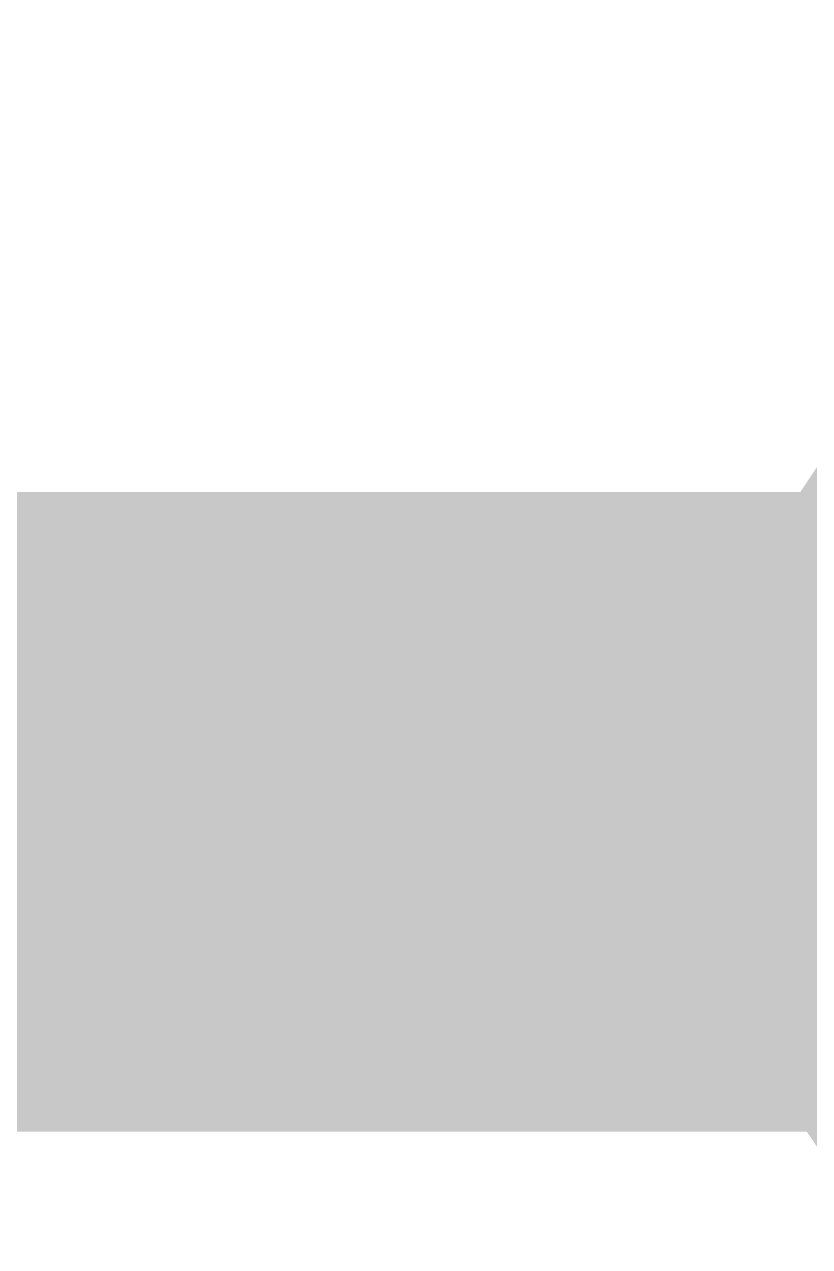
# Model space of a CAD drawing. Header units: inches. Extents: x 0 to 841, y 0 to 594.
# Drawn here: x 165.775 to 166.695, y 536.984 to 538.415 of the extents above; entities that cross this region are included whole.
import ezdxf

# ---------------------------------------------------------------- set-up
doc = ezdxf.new("R2010")
doc.units = ezdxf.units.IN
doc.layers.add('Sheet', color=255, linetype='Continuous')

msp = doc.modelspace()

# ---------------------------------------------------------------- linework, layer by layer
at = {"layer": 'Sheet'}
for points in [[(162.5159, 537.4927, 0.7493, 0.7493, 0), (162.5159, 537.4927, 0.7493, 0.7493, 0), (167.524, 537.4927, 0.7493, 0.7493, 0), (187.5227, 537.4927, 0.7493, 0.7493, 0), (187.5227, 537.4927, 0.7493, 0.7493, 0), (187.5227, 557.4926, 0.7493, 0.7493, 0), (187.5227, 559.9968, 0.7493, 0.7493, 0)], [(166.7605, 537.4927, 0.2997, 0.2997, 0), (166.7605, 537.5377, 0.2997, 0.2997, 0), (166.7605, 537.5713, 0.2997, 0.2997, 0), (166.7717, 537.605, 0.2997, 0.2997, 0), (166.7717, 537.65, 0.2997, 0.2997, 0), (166.7829, 537.6836, 0.2997, 0.2997, 0), (166.7941, 537.7173, 0.2997, 0.2997, 0), (166.8054, 537.7623, 0.2997, 0.2997, 0), (166.8166, 537.7959, 0.2997, 0.2997, 0), (166.8391, 537.8296, 0.2997, 0.2997, 0), (166.8503, 537.8633, 0.2997, 0.2997, 0)], [(166.7605, 537.4927, 0.2997, 0.2997, 0), (166.7605, 537.5377, 0.2997, 0.2997, 0), (166.7605, 537.5713, 0.2997, 0.2997, 0), (166.7717, 537.605, 0.2997, 0.2997, 0), (166.7717, 537.65, 0.2997, 0.2997, 0), (166.7829, 537.6836, 0.2997, 0.2997, 0), (166.7941, 537.7173, 0.2997, 0.2997, 0), (166.8054, 537.7623, 0.2997, 0.2997, 0), (166.8166, 537.7959, 0.2997, 0.2997, 0), (166.8391, 537.8296, 0.2997, 0.2997, 0), (166.8503, 537.8633, 0.2997, 0.2997, 0)], [(166.8503, 537.1334, 0.2997, 0.2997, 0), (166.8391, 537.1671, 0.2997, 0.2997, 0), (166.8166, 537.2008, 0.2997, 0.2997, 0), (166.8054, 537.2345, 0.2997, 0.2997, 0), (166.7941, 537.2681, 0.2997, 0.2997, 0), (166.7829, 537.3018, 0.2997, 0.2997, 0), (166.7717, 537.3355, 0.2997, 0.2997, 0), (166.7717, 537.3804, 0.2997, 0.2997, 0), (166.7605, 537.4141, 0.2997, 0.2997, 0), (166.7605, 537.4591, 0.2997, 0.2997, 0), (166.7605, 537.4927, 0.2997, 0.2997, 0)], [(166.7605, 537.4927, 0.2997, 0.2997, 0), (166.7605, 537.4927, 0.2997, 0.2997, 0)], [(166.8503, 537.1334, 0.2997, 0.2997, 0), (166.8391, 537.1671, 0.2997, 0.2997, 0), (166.8166, 537.2008, 0.2997, 0.2997, 0), (166.8054, 537.2345, 0.2997, 0.2997, 0), (166.7941, 537.2681, 0.2997, 0.2997, 0), (166.7829, 537.3018, 0.2997, 0.2997, 0), (166.7717, 537.3355, 0.2997, 0.2997, 0), (166.7717, 537.3804, 0.2997, 0.2997, 0), (166.7605, 537.4141, 0.2997, 0.2997, 0), (166.7605, 537.4591, 0.2997, 0.2997, 0), (166.7605, 537.4927, 0.2997, 0.2997, 0)], [(166.7605, 537.4927, 0.2997, 0.2997, 0), (166.7605, 537.4927, 0.2997, 0.2997, 0)]]:
    msp.add_lwpolyline(points, format="xyseb", dxfattribs=at)

doc.saveas('drawing.dxf')
